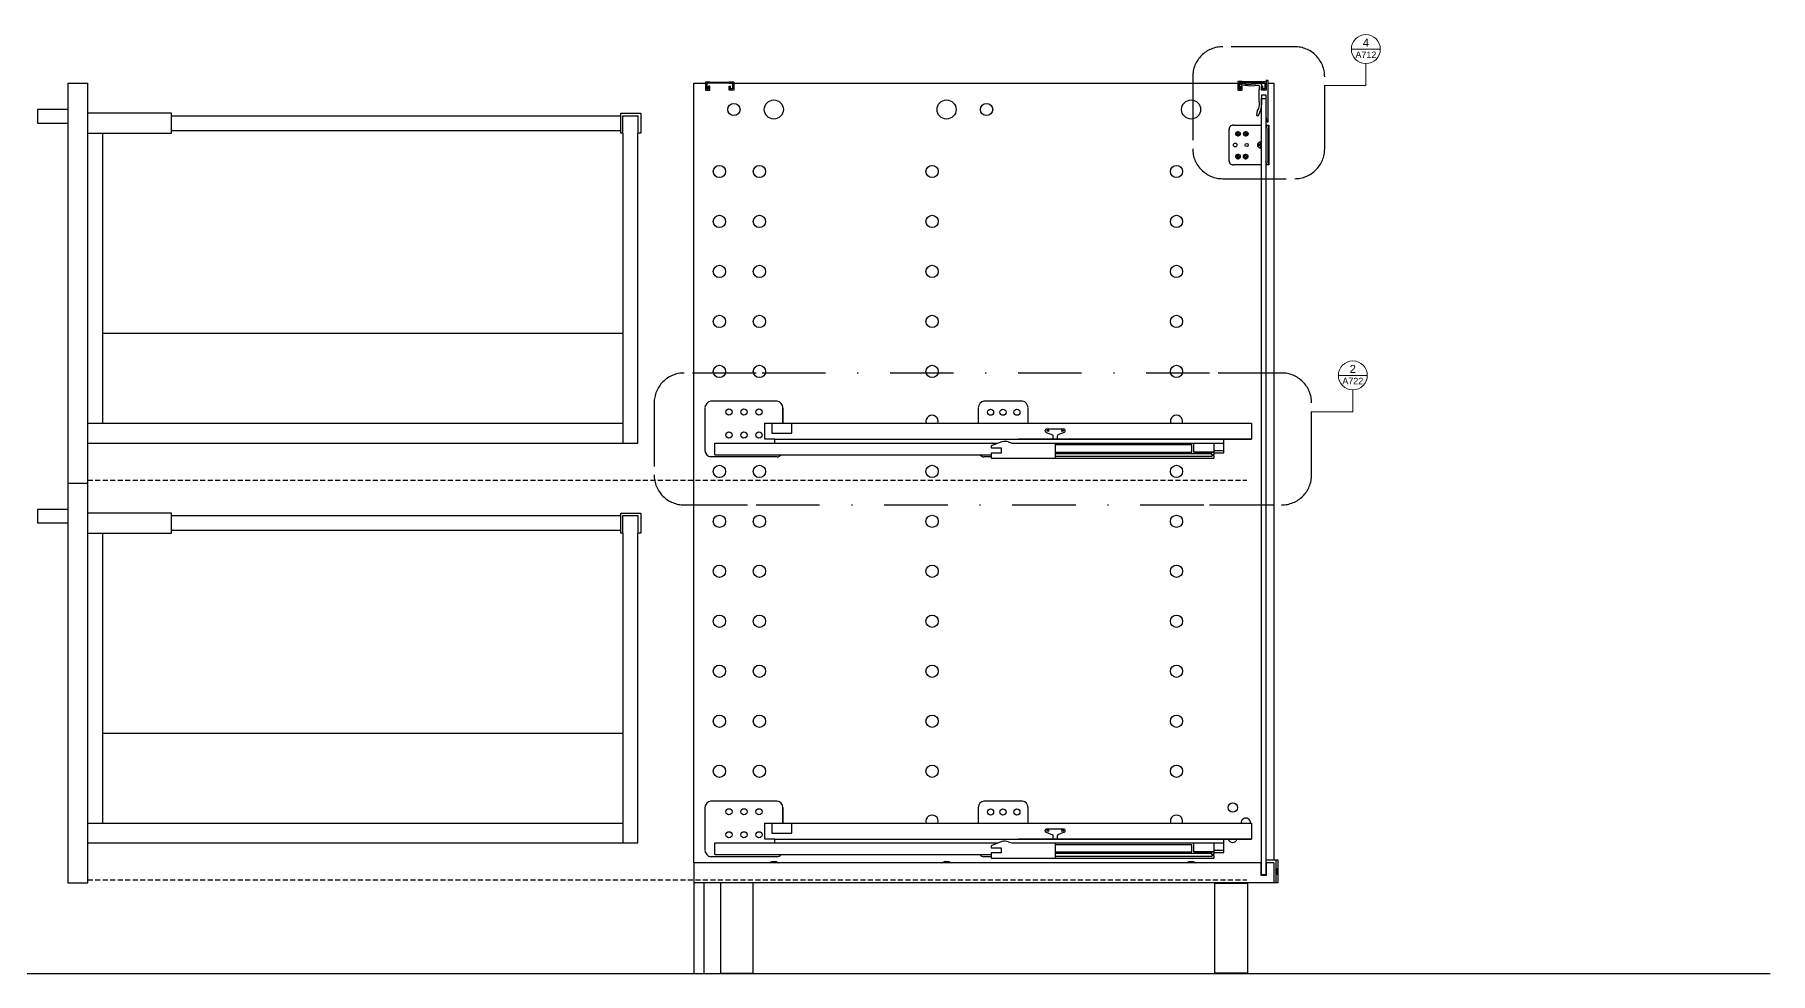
# Model space of a CAD drawing. Header units: millimetres. Extents: x 715 to 34504, y -289 to 548.
# Drawn here: x 1259.8 to 1433.3, y 309.4 to 403.3 of the extents above; entities that cross this region are included whole.
import ezdxf
from ezdxf.enums import TextEntityAlignment as Align

# ---------------------------------------------------------------- set-up
doc = ezdxf.new("R2010")
doc.units = ezdxf.units.MM
doc.linetypes.add('TRATTEGGIATO', pattern=[0.75, 0.5, -0.25])
doc.linetypes.add('TRATTOPUNTO', pattern=[25.4, 12.7, -6.35, 0, -6.35])
doc.layers.add('A-ANNO-SYMB', color=3, linetype='Continuous', lineweight=15)
doc.layers.add('A-GLAZ-FULL', color=4, linetype='Continuous', lineweight=25)
for name, color, linetype in [('FINESTRE', 4, 'Continuous'), ('linee sezionate', 4, 'Continuous'), ('prospetti', 2, 'Continuous'), ('simboli tratteggiati', 1, 'Continuous'), ('viti', 5, 'Continuous')]:
    doc.layers.add(name, color=color, linetype=linetype)
doc.styles.add('ARIAL', font='arial.ttf')
doc.styles.get("Standard").update_dxf_attribs({"font": 'arial.ttf'})

# ---------------------------------------------------------------- blocks, each defined once
blk = doc.blocks.new('DETAGLI')
at = {"layer": 'A-ANNO-SYMB', "linetype": 'Continuous'}
blk.add_line((486.7, 356.2), (504.8, 356.2), dxfattribs=at)
blk.add_circle((495.7, 356.2), 9.05, dxfattribs=at)
for tag, p in [('TAVOLA', (495.7, 362.8)), ('SEZIONE', (495.7, 354.7))]:
    blk.add_attdef(tag, text='', height=5, dxfattribs=at).set_placement(p, align=Align.TOP_CENTER)

msp = doc.modelspace()

# ---------------------------------------------------------------- linework, layer by layer
for p, q in [((1263.09, 398.43), (1265.09, 398.43)), ((1382.9, 393.89), (1382.9, 390.63)), ((1263.09, 358.43), (1265.09, 358.43))]:
    msp.add_line(p, q)
for centre in [(1328.24, 359.61), (1332.24, 359.61)]:
    msp.add_circle(centre, 0.614)
at = {"layer": 'A-ANNO-SYMB'}
for p, q in [((1392.89, 400.4), (1392.89, 398.2)), ((1392.89, 398.2), (1388.77, 398.2)), ((1391.58, 367.76), (1391.58, 365.56)), ((1391.58, 365.56), (1387.46, 365.56))]:
    msp.add_line(p, q, dxfattribs=at)
at = {"layer": 'A-GLAZ-FULL'}
msp.add_line((1173.48, 309.39), (1433.33, 309.39), dxfattribs=at)
at = {"layer": 'FINESTRE'}
for p, q in [((1382.4, 320.43), (1382.4, 319.26)), ((1382.95, 319.21), (1382.95, 320.43)), ((1382.4, 319.26), (1382.4, 319.21)), ((1382.4, 319.21), (1382.9, 319.21)), ((1382.9, 319.21), (1382.95, 319.21))]:
    msp.add_line(p, q, dxfattribs=at)
for points in [[(1328.34, 318.43), (1328.34, 309.41), (1331.62, 309.41), (1331.62, 318.43)], [(1381.06, 318.42), (1381.06, 309.41), (1377.78, 309.41), (1377.78, 318.42)]]:
    msp.add_lwpolyline(points, close=True, dxfattribs=at)
at = {"layer": 'linee sezionate'}
for p, q in [((1263.09, 398.43), (1263.09, 378.43)), ((1263.09, 398.43), (1265.09, 398.43)), ((1265.09, 378.43), (1265.09, 398.43)), ((1318.59, 395.18), (1320.09, 395.18)), ((1318.59, 393.43), (1318.59, 395.18)), ((1320.09, 395.18), (1320.09, 393.43)), ((1265.09, 378.73), (1265.09, 393.13)), ((1318.59, 393.43), (1318.59, 362.43)), ((1320.09, 362.43), (1320.09, 393.43)), ((1263.09, 378.43), (1263.09, 358.43)), ((1265.09, 358.43), (1265.09, 378.43)), ((1265.09, 358.73), (1265.09, 373.13)), ((1265.09, 364.43), (1318.59, 364.43)), ((1265.09, 362.43), (1320.09, 362.43)), ((1263.09, 358.43), (1263.09, 338.43)), ((1263.09, 358.43), (1265.09, 358.43)), ((1263.09, 358.43), (1265.09, 358.43)), ((1265.09, 338.43), (1265.09, 358.43)), ((1318.59, 355.18), (1320.09, 355.18)), ((1318.59, 353.43), (1318.59, 355.18)), ((1320.09, 355.18), (1320.09, 353.43)), ((1265.09, 338.73), (1265.09, 353.13)), ((1318.59, 353.43), (1318.59, 322.43)), ((1320.09, 322.43), (1320.09, 353.43)), ((1263.09, 338.43), (1263.09, 318.43)), ((1265.09, 318.43), (1265.09, 338.43)), ((1265.09, 318.73), (1265.09, 333.13)), ((1265.09, 324.43), (1318.59, 324.43)), ((1265.09, 322.43), (1320.09, 322.43)), ((1325.7, 320.43), (1325.7, 318.43)), ((1382.4, 320.43), (1325.7, 320.43)), ((1383.7, 320.43), (1382.95, 320.43)), ((1383.7, 320.43), (1383.7, 318.43)), ((1263.09, 318.43), (1265.09, 318.43)), ((1383.7, 318.43), (1325.7, 318.43)), ((1325.7, 318.43), (1325.7, 309.39)), ((1326.7, 318.43), (1326.7, 309.39))]:
    msp.add_line(p, q, dxfattribs=at)
msp.add_lwpolyline([(1382.45, 396.9), (1382.9, 396.9), (1382.9, 319.26), (1382.45, 319.26)], close=True, dxfattribs=at)
at = {"layer": 'prospetti'}
for p, q in [((1325.7, 398.43), (1326.85, 398.43)), ((1325.7, 320.43), (1325.7, 398.43)), ((1329.68, 398.43), (1380.08, 398.43)), ((1383.12, 398.43), (1383.7, 398.43)), ((1383.7, 398.43), (1383.7, 390.73)), ((1263.09, 395.8), (1260.07, 395.8)), ((1260.07, 395.8), (1260.07, 394.45)), ((1260.07, 394.45), (1263.09, 394.45)), ((1273.47, 395.43), (1265.09, 395.43)), ((1273.47, 393.43), (1273.47, 395.43)), ((1273.47, 395.18), (1318.39, 395.18)), ((1318.39, 395.43), (1320.39, 395.43)), ((1318.39, 393.43), (1318.39, 395.43)), ((1320.39, 395.43), (1320.39, 393.43)), ((1320.39, 395.43), (1320.39, 393.43)), ((1265.09, 393.43), (1273.47, 393.43)), ((1266.59, 364.43), (1266.59, 393.43)), ((1318.39, 393.68), (1273.47, 393.68)), ((1318.59, 393.43), (1318.39, 393.43)), ((1320.39, 393.43), (1320.09, 393.43)), ((1383.7, 390.73), (1383.7, 320.73)), ((1266.59, 373.43), (1318.59, 373.43)), ((1263.09, 355.8), (1260.07, 355.8)), ((1260.07, 355.8), (1260.07, 354.45)), ((1260.07, 354.45), (1263.09, 354.45)), ((1273.47, 355.43), (1265.09, 355.43)), ((1273.47, 353.43), (1273.47, 355.43)), ((1273.47, 355.18), (1318.39, 355.18)), ((1318.39, 355.43), (1320.39, 355.43)), ((1318.39, 353.43), (1318.39, 355.43)), ((1320.39, 355.43), (1320.39, 353.43)), ((1320.39, 355.43), (1320.39, 353.43)), ((1265.09, 353.43), (1273.47, 353.43)), ((1266.59, 324.43), (1266.59, 353.43)), ((1318.39, 353.68), (1273.47, 353.68)), ((1318.59, 353.43), (1318.39, 353.43)), ((1320.39, 353.43), (1320.09, 353.43)), ((1266.59, 333.43), (1318.59, 333.43))]:
    msp.add_line(p, q, dxfattribs=at)
for centre, radius in [((1329.69, 395.81), 0.614), ((1329.69, 395.81), 0.614), ((1333.69, 395.81), 0.955), ((1333.69, 395.81), 0.955), ((1350.96, 395.81), 0.955), ((1350.96, 395.81), 0.955), ((1354.96, 395.81), 0.614), ((1354.96, 395.81), 0.614), ((1375.41, 395.81), 0.955), ((1375.41, 395.81), 0.955), ((1328.24, 389.61), 0.614), ((1332.24, 389.61), 0.614), ((1349.51, 389.61), 0.614), ((1373.95, 389.61), 0.614), ((1328.24, 384.61), 0.614), ((1332.24, 384.61), 0.614), ((1349.51, 384.61), 0.614), ((1373.95, 384.61), 0.614), ((1328.24, 379.61), 0.614), ((1328.24, 379.61), 0.614), ((1332.24, 379.61), 0.614), ((1332.24, 379.61), 0.614), ((1349.51, 379.61), 0.614), ((1373.95, 379.61), 0.614), ((1328.24, 374.61), 0.614), ((1328.24, 374.61), 0.614), ((1332.24, 374.61), 0.614), ((1332.24, 374.61), 0.614), ((1349.51, 374.61), 0.614), ((1373.95, 374.61), 0.614), ((1328.24, 369.61), 0.614), ((1328.24, 369.61), 0.614), ((1332.24, 369.61), 0.614), ((1332.24, 369.61), 0.614), ((1349.51, 369.61), 0.614), ((1373.95, 369.61), 0.614), ((1328.24, 359.61), 0.614), ((1332.24, 359.61), 0.614), ((1349.51, 359.61), 0.614), ((1373.95, 359.61), 0.614), ((1328.24, 354.61), 0.614), ((1328.24, 354.61), 0.614), ((1332.24, 354.61), 0.614), ((1332.24, 354.61), 0.614), ((1349.51, 354.61), 0.614), ((1373.95, 354.61), 0.614), ((1328.24, 349.61), 0.614), ((1328.24, 349.61), 0.614), ((1328.24, 349.61), 0.614), ((1332.24, 349.61), 0.614), ((1332.24, 349.61), 0.614), ((1332.24, 349.61), 0.614), ((1349.51, 349.61), 0.614), ((1349.51, 349.61), 0.614), ((1349.51, 349.61), 0.614), ((1373.95, 349.61), 0.614), ((1373.95, 349.61), 0.614), ((1373.95, 349.61), 0.614), ((1328.24, 344.61), 0.614), ((1328.24, 344.61), 0.614), ((1328.24, 344.61), 0.614), ((1332.24, 344.61), 0.614), ((1332.24, 344.61), 0.614), ((1332.24, 344.61), 0.614), ((1349.51, 344.61), 0.614), ((1349.51, 344.61), 0.614), ((1349.51, 344.61), 0.614), ((1373.95, 344.61), 0.614), ((1373.95, 344.61), 0.614), ((1373.95, 344.61), 0.614), ((1328.24, 339.61), 0.614), ((1328.24, 339.61), 0.614), ((1332.24, 339.61), 0.614), ((1332.24, 339.61), 0.614), ((1349.51, 339.61), 0.614), ((1373.95, 339.61), 0.614), ((1328.24, 334.61), 0.614), ((1328.24, 334.61), 0.614), ((1332.24, 334.61), 0.614), ((1332.24, 334.61), 0.614), ((1349.51, 334.61), 0.614), ((1373.95, 334.61), 0.614), ((1328.24, 329.61), 0.614), ((1328.24, 329.61), 0.614), ((1332.24, 329.61), 0.614), ((1332.24, 329.61), 0.614), ((1349.51, 329.61), 0.614), ((1373.95, 329.61), 0.614), ((1379.57, 325.97), 0.469)]:
    msp.add_circle(centre, radius, dxfattribs=at)
for centre, radius, start, end in [((1349.51, 364.61), 0.614, 342.6442, 197.3558), ((1373.95, 364.61), 0.614, 342.6442, 197.3558), ((1349.51, 324.61), 0.614, 342.6442, 197.3558), ((1373.95, 324.61), 0.614, 342.6442, 197.3558), ((1380.88, 324.46), 0.469, 355.6183, 184.3817), ((1379.57, 322.95), 0.469, 195.4149, 344.5851), ((1333.69, 319.61), 0.955, 58.8319, 121.1681), ((1350.96, 319.61), 0.955, 58.8319, 121.1681), ((1375.41, 319.61), 0.955, 58.8319, 121.1681)]:
    msp.add_arc(centre, radius, start, end, dxfattribs=at)
at = {"layer": 'simboli tratteggiati', "linetype": 'TRATTEGGIATO'}
for p, q in [((1265.09, 358.73), (1381, 358.73)), ((1265.09, 318.73), (1381, 318.73))]:
    msp.add_line(p, q, dxfattribs=at)
at = {"layer": 'simboli tratteggiati', "linetype": 'TRATTOPUNTO', "ltscale": 0.5}
msp.add_lwpolyline([(1378.57, 388.89), (1385.77, 388.89, 0.414214), (1388.77, 391.89), (1388.77, 399.09, 0.414214), (1385.77, 402.09), (1378.57, 402.09, 0.414214), (1375.57, 399.09), (1375.57, 391.89, 0.414214)], format="xyb", close=True, dxfattribs=at)
for points in [[(1331.92, 369.45), (1324.72, 369.45, 0.414214), (1321.72, 366.45), (1321.72, 359.25, 0.414214), (1324.72, 356.25), (1331.92, 356.25)], [(1377.26, 356.25), (1384.46, 356.25, 0.414214), (1387.46, 359.25), (1387.46, 366.45, 0.414214), (1384.46, 369.45), (1377.26, 369.45)]]:
    msp.add_lwpolyline(points, format="xyb", dxfattribs=at)
for points in [[(1377.26, 369.45), (1331.92, 369.45)], [(1331.92, 356.25), (1377.26, 356.25)]]:
    msp.add_lwpolyline(points, dxfattribs=at)
at = {"layer": 'viti'}
for p, q in [((1326.85, 398.56), (1329.68, 398.57)), ((1327.3, 398.56), (1326.85, 398.56)), ((1326.85, 398.56), (1326.85, 397.75)), ((1326.85, 397.75), (1327.3, 397.75)), ((1329.54, 398.43), (1326.99, 398.43)), ((1327.3, 398.43), (1326.99, 398.43)), ((1326.99, 398.43), (1326.99, 397.89)), ((1326.99, 397.89), (1327.17, 397.89)), ((1327.17, 397.89), (1327.17, 398.13)), ((1327.3, 398.13), (1327.17, 398.13)), ((1327.3, 397.75), (1327.3, 398.13)), ((1329.23, 398.57), (1329.68, 398.57)), ((1329.23, 398.43), (1329.54, 398.43)), ((1329.23, 397.75), (1329.23, 398.13)), ((1329.23, 398.13), (1329.36, 398.13)), ((1329.68, 397.75), (1329.23, 397.75)), ((1329.36, 397.89), (1329.36, 398.13)), ((1329.54, 397.89), (1329.36, 397.89)), ((1329.54, 398.43), (1329.54, 397.89)), ((1329.68, 398.56), (1329.68, 397.75)), ((1380.08, 398.61), (1382.46, 398.61)), ((1380.53, 398.61), (1380.08, 398.61)), ((1380.08, 398.61), (1380.08, 397.75)), ((1380.08, 397.75), (1380.53, 397.75)), ((1380.22, 398.39), (1380.53, 398.43)), ((1382.77, 398.43), (1380.22, 398.43)), ((1380.53, 398.43), (1380.22, 398.43)), ((1380.22, 398.43), (1380.22, 397.89)), ((1380.37, 398.31), (1380.22, 398.39)), ((1380.22, 397.89), (1380.4, 397.89)), ((1380.57, 398.24), (1380.37, 398.31)), ((1380.4, 397.89), (1380.4, 398.13)), ((1380.53, 398.13), (1380.4, 398.13)), ((1380.53, 398.43), (1380.91, 398.35)), ((1380.53, 397.75), (1380.53, 398.13)), ((1381.32, 398.15), (1380.57, 398.24)), ((1380.91, 398.35), (1381.11, 398.32)), ((1381.11, 398.32), (1381.46, 398.34)), ((1381.77, 398.17), (1381.32, 398.15)), ((1381.46, 398.34), (1381.88, 398.37)), ((1381.99, 398.21), (1381.77, 398.17)), ((1381.88, 398.37), (1382.04, 398.43)), ((1381.92, 398.43), (1382.32, 398.43)), ((1382.23, 398.2), (1381.99, 398.21)), ((1382.23, 398.2), (1382.23, 397.8)), ((1382.23, 396.88), (1382.23, 397.8)), ((1382.32, 398.43), (1382.46, 398.31)), ((1382.46, 398.61), (1382.91, 398.61)), ((1382.46, 398.43), (1382.77, 398.43)), ((1382.46, 398.31), (1382.46, 397.75)), ((1382.46, 397.75), (1382.46, 398.13)), ((1382.46, 397.75), (1382.46, 398.13)), ((1382.46, 398.13), (1382.59, 398.13)), ((1382.91, 397.75), (1382.46, 397.75)), ((1382.91, 397.75), (1382.46, 397.75)), ((1382.91, 397.75), (1382.46, 397.75)), ((1382.59, 397.89), (1382.59, 398.13)), ((1382.77, 397.89), (1382.59, 397.89)), ((1382.77, 398.43), (1382.77, 397.89)), ((1382.91, 398.72), (1382.91, 397.75)), ((1383.12, 398.72), (1382.91, 398.72)), ((1382.91, 398.65), (1382.91, 397.75)), ((1382.91, 398.56), (1382.91, 397.75)), ((1383.12, 394.53), (1383.12, 398.72)), ((1381.98, 395.22), (1382.06, 395.7)), ((1382.06, 395.7), (1382.17, 395.91)), ((1382.17, 395.91), (1382.24, 396.3)), ((1382.34, 395.76), (1382.17, 395.32)), ((1382.24, 396.3), (1382.23, 396.88)), ((1382.44, 396.36), (1382.34, 395.76)), ((1382.44, 397.26), (1382.44, 396.96)), ((1382.91, 397.26), (1382.44, 397.26)), ((1382.44, 396.96), (1382.44, 396.36)), ((1382.91, 395.14), (1382.91, 397.26)), ((1379.63, 394.26), (1382.45, 394.26)), ((1382.06, 395.13), (1381.98, 395.22)), ((1382.17, 395.32), (1382.06, 395.13)), ((1382.9, 394.26), (1383.2, 394.26)), ((1383, 394.26), (1382.9, 393.89)), ((1383.03, 394.53), (1382.91, 395.14)), ((1383.12, 394.53), (1383.03, 394.53)), ((1383.2, 394.26), (1383.1, 393.89)), ((1383.2, 394.26), (1383.2, 390.26)), ((1379.2, 393.83), (1379.2, 390.69)), ((1382.9, 393.89), (1382.9, 390.63)), ((1383.1, 393.89), (1383.1, 390.63)), ((1383, 390.26), (1382.9, 390.63)), ((1383.2, 390.26), (1383.1, 390.63)), ((1382.45, 390.26), (1379.62, 390.26)), ((1383.2, 390.26), (1382.9, 390.26)), ((1334.01, 366.63), (1327.37, 366.63)), ((1358.55, 366.63), (1354.69, 366.63)), ((1326.8, 365.98), (1326.8, 361.7)), ((1334.58, 364.43), (1334.58, 365.98)), ((1334.58, 365.98), (1334.58, 364.43)), ((1354.12, 365.98), (1354.12, 364.43)), ((1359.12, 364.43), (1359.12, 365.98)), ((1332.8, 362.83), (1332.8, 364.43)), ((1332.8, 364.43), (1381.44, 364.43)), ((1333.8, 362.83), (1332.8, 362.83)), ((1333.5, 364.43), (1333.5, 363.43)), ((1333.5, 363.43), (1335.5, 363.43)), ((1333.8, 362.43), (1333.8, 362.83)), ((1333.8, 362.83), (1381.44, 362.83)), ((1335.5, 363.43), (1335.5, 364.43)), ((1380.86, 362.83), (1358.14, 362.83)), ((1360.83, 363.63), (1360.83, 363.72)), ((1360.92, 363.5), (1361.55, 363.25)), ((1362.72, 363.83), (1360.93, 363.83)), ((1361.63, 362.83), (1361.63, 363.15)), ((1362.03, 363.15), (1362.03, 362.83)), ((1362.73, 363.5), (1362.1, 363.25)), ((1362.83, 363.63), (1362.83, 363.72)), ((1381.44, 362.83), (1378.48, 362.83)), ((1378.67, 361.47), (1378.67, 362.83)), ((1381.44, 364.43), (1381.44, 362.83)), ((1334.01, 361.05), (1327.37, 361.05)), ((1327.8, 361.28), (1327.8, 362.43)), ((1327.8, 362.43), (1356.1, 362.43)), ((1327.8, 361.28), (1355.43, 361.28)), ((1355.43, 361.05), (1354.69, 361.05)), ((1356.47, 362.58), (1355.43, 362.16)), ((1355.43, 362.16), (1355.43, 361.96)), ((1355.43, 361.96), (1356.43, 361.96)), ((1356.43, 361.43), (1355.43, 361.43)), ((1355.43, 361.43), (1355.43, 360.92)), ((1356.43, 361.96), (1356.43, 361.43)), ((1357.13, 362.56), (1357.52, 362.43)), ((1357.52, 362.43), (1378.67, 362.43)), ((1361.83, 362.43), (1361.83, 361.54)), ((1375.5, 362.26), (1361.83, 362.26)), ((1361.83, 361.54), (1361.83, 360.92)), ((1361.83, 361.54), (1375.5, 361.54)), ((1377.5, 361.37), (1361.83, 361.37)), ((1377.5, 361.08), (1361.83, 361.08)), ((1375.5, 361.54), (1375.5, 362.26)), ((1375.67, 361.54), (1375.67, 362.43)), ((1377.67, 361.54), (1375.67, 361.54)), ((1375.67, 361.54), (1377.67, 361.54)), ((1377.5, 361.27), (1377.5, 361.37)), ((1377.67, 361.27), (1377.5, 361.27)), ((1377.5, 361.19), (1377.5, 361.08)), ((1377.67, 361.19), (1377.5, 361.19)), ((1377.67, 362.43), (1377.67, 361.27)), ((1378.67, 361.67), (1377.67, 361.67)), ((1377.67, 361.47), (1378.67, 361.47)), ((1377.67, 361.19), (1377.67, 360.92)), ((1355.43, 360.92), (1377.67, 360.92)), ((1334.01, 326.63), (1327.37, 326.63)), ((1358.55, 326.63), (1354.69, 326.63)), ((1326.8, 325.98), (1326.8, 321.7)), ((1334.58, 324.43), (1334.58, 325.98)), ((1334.58, 325.98), (1334.58, 324.43)), ((1354.12, 325.98), (1354.12, 324.43)), ((1359.12, 324.43), (1359.12, 325.98)), ((1332.8, 322.83), (1332.8, 324.43)), ((1332.8, 324.43), (1381.44, 324.43)), ((1333.8, 322.83), (1332.8, 322.83)), ((1333.5, 324.43), (1333.5, 323.43)), ((1333.5, 323.43), (1335.5, 323.43)), ((1333.8, 322.43), (1333.8, 322.83)), ((1333.8, 322.83), (1381.44, 322.83)), ((1335.5, 323.43), (1335.5, 324.43)), ((1380.86, 322.83), (1358.14, 322.83)), ((1360.83, 323.63), (1360.83, 323.72)), ((1360.92, 323.5), (1361.55, 323.25)), ((1362.72, 323.83), (1360.93, 323.83)), ((1361.63, 322.83), (1361.63, 323.15)), ((1362.03, 323.15), (1362.03, 322.83)), ((1362.73, 323.5), (1362.1, 323.25)), ((1362.83, 323.63), (1362.83, 323.72)), ((1381.44, 322.83), (1378.48, 322.83)), ((1378.67, 321.47), (1378.67, 322.83)), ((1381.44, 324.43), (1381.44, 322.83)), ((1327.8, 321.28), (1327.8, 322.43)), ((1327.8, 322.43), (1356.1, 322.43)), ((1327.8, 321.28), (1355.43, 321.28)), ((1356.47, 322.58), (1355.43, 322.16)), ((1355.43, 322.16), (1355.43, 321.96)), ((1355.43, 321.96), (1356.43, 321.96)), ((1356.43, 321.43), (1355.43, 321.43)), ((1355.43, 321.43), (1355.43, 320.92)), ((1356.43, 321.96), (1356.43, 321.43)), ((1357.13, 322.56), (1357.52, 322.43)), ((1357.52, 322.43), (1378.67, 322.43)), ((1361.83, 322.43), (1361.83, 321.54)), ((1375.5, 322.26), (1361.83, 322.26)), ((1361.83, 321.54), (1361.83, 320.92)), ((1361.83, 321.54), (1375.5, 321.54)), ((1377.5, 321.37), (1361.83, 321.37)), ((1377.5, 321.08), (1361.83, 321.08)), ((1375.5, 321.54), (1375.5, 322.26)), ((1375.67, 321.54), (1375.67, 322.43)), ((1377.67, 321.54), (1375.67, 321.54)), ((1375.67, 321.54), (1377.67, 321.54)), ((1377.5, 321.27), (1377.5, 321.37)), ((1377.67, 321.27), (1377.5, 321.27)), ((1377.5, 321.19), (1377.5, 321.08)), ((1377.67, 321.19), (1377.5, 321.19)), ((1377.67, 322.43), (1377.67, 321.27)), ((1378.67, 321.67), (1377.67, 321.67)), ((1377.67, 321.47), (1378.67, 321.47)), ((1377.67, 321.19), (1377.67, 320.92)), ((1334.01, 321.05), (1327.37, 321.05)), ((1355.43, 321.05), (1354.69, 321.05)), ((1355.43, 320.92), (1377.67, 320.92)), ((1382.9, 320.73), (1383.9, 320.73)), ((1383.9, 320.73), (1383.9, 318.43)), ((1383.9, 320.73), (1384.1, 320.73)), ((1383.9, 319.69), (1384, 319.9)), ((1384, 319.25), (1383.9, 319.44)), ((1384, 319.9), (1384, 319.25)), ((1384.1, 320.73), (1384.1, 318.43)), ((1383.9, 318.43), (1383.7, 318.43)), ((1384.1, 318.43), (1383.9, 318.43)), ((1384.1, 318.43), (1384.1, 318.43))]:
    msp.add_line(p, q, dxfattribs=at)
at = {"layer": 'viti', "linetype": 'Continuous'}
for p, q in [((1380.06, 393.42), (1379.89, 393.42)), ((1380.06, 393.34), (1379.89, 393.34)), ((1380.06, 393.42), (1380.06, 393.59)), ((1380.06, 393.34), (1380.06, 393.17)), ((1380.14, 393.42), (1380.14, 393.59)), ((1380.14, 393.42), (1380.31, 393.42)), ((1380.14, 393.34), (1380.31, 393.34)), ((1380.14, 393.34), (1380.14, 393.17)), ((1380.84, 393.42), (1380.66, 393.42)), ((1380.84, 393.34), (1380.66, 393.34)), ((1380.84, 393.42), (1380.84, 393.59)), ((1380.84, 393.34), (1380.84, 393.17)), ((1380.91, 393.42), (1380.91, 393.59)), ((1380.91, 393.42), (1381.09, 393.42)), ((1380.91, 393.34), (1381.09, 393.34)), ((1380.91, 393.34), (1380.91, 393.17)), ((1382.32, 392.29), (1382.14, 392.29)), ((1382.32, 392.22), (1382.14, 392.22)), ((1382.32, 392.29), (1382.32, 392.47)), ((1382.32, 392.22), (1382.32, 392.04)), ((1382.39, 392.29), (1382.39, 392.47)), ((1382.39, 392.29), (1382.45, 392.29)), ((1382.39, 392.22), (1382.45, 392.22)), ((1382.39, 392.22), (1382.39, 392.04)), ((1380.06, 391.14), (1379.89, 391.14)), ((1380.06, 391.06), (1379.89, 391.06)), ((1380.06, 391.14), (1380.06, 391.31)), ((1380.06, 391.06), (1380.06, 390.89)), ((1380.14, 391.14), (1380.14, 391.31)), ((1380.14, 391.14), (1380.31, 391.14)), ((1380.14, 391.06), (1380.31, 391.06)), ((1380.14, 391.06), (1380.14, 390.89)), ((1380.83, 391.14), (1380.66, 391.14)), ((1380.83, 391.06), (1380.66, 391.06)), ((1380.83, 391.14), (1380.83, 391.31)), ((1380.83, 391.06), (1380.83, 390.89)), ((1380.91, 391.14), (1380.91, 391.31)), ((1380.91, 391.14), (1381.08, 391.14)), ((1380.91, 391.06), (1381.08, 391.06)), ((1380.91, 391.06), (1380.91, 390.89))]:
    msp.add_line(p, q, dxfattribs=at)
at = {"layer": 'viti'}
for points in [[(1384, 319.73), (1384, 319.73), (1383.94, 319.73), (1383.94, 319.6)], [(1384, 319.6), (1383.94, 319.6), (1383.94, 319.55), (1384, 319.55)], [(1383.94, 319.55), (1383.94, 319.42), (1384, 319.42), (1384, 319.42)]]:
    msp.add_lwpolyline(points, dxfattribs=at)
for centre, radius in [((1379.82, 392.26), 0.186), ((1380.1, 393.38), 0.227), ((1380.88, 393.38), 0.227), ((1380.97, 392.26), 0.15), ((1380.1, 391.1), 0.227), ((1380.87, 391.1), 0.227), ((1380.87, 391.1), 0.227), ((1329.2, 365.55), 0.308), ((1330.7, 365.55), 0.308), ((1332.2, 365.55), 0.308), ((1355.36, 365.53), 0.308), ((1356.6, 365.53), 0.308), ((1357.99, 365.53), 0.308), ((1329.2, 363.25), 0.308), ((1330.7, 363.25), 0.308), ((1332.2, 363.25), 0.308), ((1361.09, 363.68), 0.0864), ((1362.56, 363.68), 0.0864), ((1329.2, 325.55), 0.308), ((1330.7, 325.55), 0.308), ((1332.2, 325.55), 0.308), ((1355.36, 325.53), 0.308), ((1356.6, 325.53), 0.308), ((1357.99, 325.53), 0.308), ((1329.2, 323.25), 0.308), ((1330.7, 323.25), 0.308), ((1332.2, 323.25), 0.308), ((1361.09, 323.68), 0.0864), ((1362.56, 323.68), 0.0864)]:
    msp.add_circle(centre, radius, dxfattribs=at)
for centre, radius, start, end in [((1379.64, 393.82), 0.439, 89.6952, 180.9707), ((1382.36, 392.26), 0.31, 72.4134, 287.5866), ((1379.63, 390.7), 0.435, 179.3934, 271.2851), ((1327.49, 365.95), 0.69, 99.8541, 177.0588), ((1333.9, 365.95), 0.69, 2.9412, 80.1459), ((1354.81, 365.95), 0.69, 99.8541, 177.0588), ((1358.43, 365.95), 0.69, 2.9412, 80.1459), ((1360.96, 363.7), 0.133, 103.0025, 171.0095), ((1360.97, 363.63), 0.145, 179.5495, 248.9349), ((1361.51, 363.14), 0.12, 354.9325, 77.4453), ((1362.15, 363.14), 0.12, 102.5547, 185.0675), ((1362.7, 363.7), 0.133, 8.9905, 76.9975), ((1362.68, 363.63), 0.145, 291.0651, 0.4505), ((1327.49, 361.73), 0.69, 182.9412, 260.1459), ((1333.9, 361.73), 0.69, 279.8541, 318.4564), ((1354.81, 361.73), 0.69, 221.5436, 260.1459), ((1356.76, 361.3), 1.31, 73.4908, 102.6289), ((1327.49, 325.95), 0.69, 99.8541, 177.0588), ((1333.9, 325.95), 0.69, 2.9412, 80.1459), ((1354.81, 325.95), 0.69, 99.8541, 177.0588), ((1358.43, 325.95), 0.69, 2.9412, 80.1459), ((1360.96, 323.7), 0.133, 103.0025, 171.0095), ((1360.97, 323.63), 0.145, 179.5495, 248.9349), ((1361.51, 323.14), 0.12, 354.9325, 77.4453), ((1362.15, 323.14), 0.12, 102.5547, 185.0675), ((1362.7, 323.7), 0.133, 8.9905, 76.9975), ((1362.68, 323.63), 0.145, 291.0651, 0.4505), ((1327.49, 321.73), 0.69, 182.9412, 260.1459), ((1333.9, 321.73), 0.69, 279.8541, 318.4564), ((1354.81, 321.73), 0.69, 221.5436, 260.1459), ((1356.76, 321.3), 1.31, 73.4908, 102.6289)]:
    msp.add_arc(centre, radius, start, end, dxfattribs=at)
at = {"layer": 'viti', "linetype": 'Continuous'}
for centre, start, end in [((1380.1, 393.38), 169.7597, 190.2403), ((1380.1, 393.38), 79.7597, 100.2403), ((1380.1, 393.38), 259.7597, 280.2403), ((1380.1, 393.38), 349.7597, 10.2403), ((1380.87, 393.38), 169.7597, 190.2403), ((1380.87, 393.38), 79.7597, 100.2403), ((1380.87, 393.38), 259.7597, 280.2403), ((1380.87, 393.38), 349.7597, 10.2403), ((1382.36, 392.26), 169.7597, 190.2403), ((1382.36, 392.26), 79.7597, 100.2403), ((1380.1, 391.1), 169.7597, 190.2403), ((1380.1, 391.1), 79.7597, 100.2403), ((1380.1, 391.1), 259.7597, 280.2403), ((1380.1, 391.1), 349.7597, 10.2403), ((1380.87, 391.1), 169.7597, 190.2403), ((1380.87, 391.1), 79.7597, 100.2403), ((1380.87, 391.1), 259.7597, 280.2403), ((1380.87, 391.1), 349.7597, 10.2403), ((1382.36, 392.26), 259.7597, 280.2403)]:
    msp.add_arc(centre, 0.214, start, end, dxfattribs=at)

# ---------------------------------------------------------------- block references
at = {"layer": 'A-ANNO-SYMB'}
ref = msp.add_blockref('DETAGLI', (1313.57, 344.86), dxfattribs=dict(at, xscale=0.16, yscale=0.16, zscale=0.16))
ref.add_attrib('SEZIONE', 'A712', dxfattribs={"linetype": 'Continuous', "height": 0.64, "style": 'ARIAL'}).set_placement((1392.89, 401.61), align=Align.TOP_CENTER)
ref.add_attrib('TAVOLA', '4', dxfattribs={"linetype": 'Continuous', "height": 0.8, "style": 'ARIAL'}).set_placement((1392.89, 402.9), align=Align.TOP_CENTER)
ref = msp.add_blockref('DETAGLI', (1312.27, 312.22), dxfattribs=dict(at, xscale=0.16, yscale=0.16, zscale=0.16))
ref.add_attrib('SEZIONE', 'A722', dxfattribs={"linetype": 'Continuous', "height": 0.64, "style": 'ARIAL'}).set_placement((1391.58, 368.97), align=Align.TOP_CENTER)
ref.add_attrib('TAVOLA', '2', dxfattribs={"linetype": 'Continuous', "height": 0.8, "style": 'ARIAL'}).set_placement((1391.58, 370.26), align=Align.TOP_CENTER)

doc.saveas('drawing.dxf')
